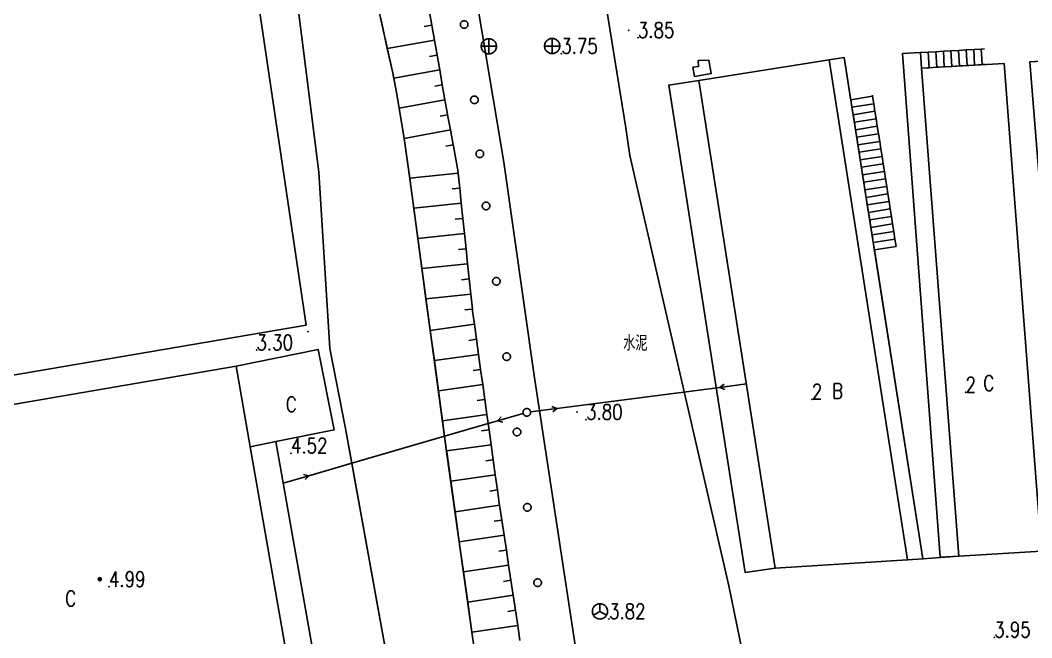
# Model space of a CAD drawing. Extents: x 500064 to 501389, y 2542464 to 2545400.
# Drawn here: x 500804.4 to 500870.9, y 2542843.4 to 2542884 of the extents above; entities that cross this region are included whole.
import ezdxf

# ---------------------------------------------------------------- set-up
doc = ezdxf.new("R2010")
doc.units = 0
doc.header["$LTSCALE"] = 0.5
doc.linetypes.add('CENTER', pattern=[50.8, 31.75, -6.35, 6.35, -6.35])
doc.layers.add('地形图', color=8, linetype='CONTINUOUS')
doc.styles.add('HZ', font='romans.shx', dxfattribs={"width": 0.8, "bigfont": 'hztxt.shx'})
doc.linetypes.add('10421', pattern='A,2,[150,AAA.SHX,S=1,R=0,X=0,Y=1],1e-11', length=2)

msp = doc.modelspace()

# ---------------------------------------------------------------- linework, layer by layer
at = {"layer": '地形图', "linetype": '10421', "flags": 128}
msp.add_lwpolyline([(500754.203, 2542974.695), (500766.756, 2542979.856), (500771.623, 2542981.856), (500781.237, 2542982.491), (500786.024, 2542983.55), (500800.67, 2542986.791), (500806.428, 2542987.484), (500807.978, 2542983.96), (500810.981, 2542970.388), (500810.231, 2542968.694), (500811.306, 2542955.454), (500814.267, 2542955.752), (500815.332, 2542919.979), (500816.974, 2542911.232), (500820.027, 2542898.551), (500822.57, 2542885.284), (500823.999, 2542874), (500824.709, 2542862.41), (500825.755, 2542857.145), (500831.565, 2542824.91), (500833.464, 2542814.092), (500834.25, 2542812.692), (500834.285, 2542812.631), (500835.498, 2542807.063), (500836.163, 2542806.226), (500836.427, 2542805.361), (500836.608, 2542804.445), (500837.116, 2542800.81), (500837.792, 2542796.37), (500838.044, 2542793.116), (500837.987, 2542791.001), (500837.869, 2542789.132), (500837.871, 2542786.994), (500838.011, 2542783.971), (500839.096, 2542779.115), (500840.223, 2542774.863), (500841.15, 2542770.816), (500841.902, 2542767.907), (500842.468, 2542765.354), (500843.041, 2542761.362), (500842.763, 2542759.962), (500843.616, 2542755.054), (500844.521, 2542748.413), (500846.324, 2542732.29), (500846.754, 2542726.443), (500847.689, 2542723.418), (500854.649, 2542700.048), (500855.09, 2542699.943), (500858.298, 2542699.182), (500850.693, 2542722.64), (500851.439, 2542724.29), (500851.909, 2542726.528), (500852.204, 2542728.454), (500852.562, 2542730.905), (500852.714, 2542732.854), (500852.624, 2542741.836), (500852.113, 2542746.665), (500851.754, 2542750.779), (500849.371, 2542753.466), (500848.798, 2542758.505), (500849.085, 2542762.204), (500848.623, 2542768.831), (500845.934, 2542785.506), (500845.042, 2542798.204), (500844.494, 2542803.044), (500843.723, 2542805.076), (500842.639, 2542806.261), (500840.726, 2542807.863), (500839.662, 2542813.715), (500839, 2542816.562), (500838.077, 2542819.972), (500834.804, 2542838.464), (500832.418, 2542855.46), (500829.995, 2542873.409), (500829.605, 2542876.218), (500829.128, 2542879.144), (500828.835, 2542880.616), (500827.521, 2542886.528), (500825.949, 2542892.949), (500824.779, 2542897.856), (500823.22, 2542905.406), (500822.712, 2542908.768), (500822.287, 2542912.716), (500821.557, 2542920.901), (500817.898, 2542920.58), (500817.649, 2542956.094), (500816.583, 2542960.45), (500816.1, 2542970.382), (500815.529, 2542978.477), (500815.494, 2542984.207), (500815.638, 2542987.326), (500815.783, 2542989.782), (500815.828, 2542990.167), (500816.047, 2542990.819), (500816.36, 2542991.191), (500816.876, 2542991.479), (500817.597, 2542991.669), (500820.79, 2542992.117), (500825.962, 2542992.799), (500831.554, 2542993.527), (500833.603, 2542993.788), (500834.268, 2542993.813), (500835.917, 2542993.668), (500837.277, 2542997.218), (500847.327, 2542998.788), (500852.507, 2542997.898), (500857.497, 2542998.421), (500866.435, 2542999.958), (500868.339, 2542999.958), (500877.436, 2543001.987), (500883.589, 2543003.61), (500883.838, 2543003.634), (500898.384, 2543004.793), (500910.656, 2543007.233), (500925.139, 2543009.502), (500943.109, 2543010.488), (500961.295, 2543011.662), (500971.348, 2543007.629), (500977.238, 2543002.479), (500975.728, 2543000.389), (500988.993, 2542994.361), (500993.388, 2542992.284), (500997.059, 2542990.332), (500998.052, 2542989.806), (501004.587, 2542986.783), (501007.126, 2542985.473), (501009.481, 2542984.17), (501011.153, 2542983.218), (501012.799, 2542982.6), (501014.711, 2542982.36), (501018.28, 2542982.212), (501036.032, 2542981.946), (501049.83, 2542981.54), (501053.699, 2542981.364), (501060.811, 2542981.03), (501068.164, 2542980.612), (501074.273, 2542979.952), (501077.348, 2542979.504), (501080.342, 2542978.964), (501082.603, 2542978.416), (501085.519, 2542977.537), (501089.257, 2542976.244), (501091.455, 2542975.57), (501093.527, 2542975.247), (501100.687, 2542976.721), (501106.438, 2542977.058), (501111.595, 2542977.501), (501115.833, 2542978.212), (501120.394, 2542979.147), (501130.098, 2542981.504), (501138.147, 2542984.689), (501145.934, 2542987.982), (501159.061, 2542995.793), (501160.733, 2542996.98), (501168.84, 2543003.851), (501173.559, 2543008.622), (501180.329, 2543015.742), (501184.08, 2543019.869), (501186.556, 2543022.802), (501190.889, 2543028.689), (501192.739, 2543030.989), (501196.244, 2543034.859)], dxfattribs=at)
at = {"layer": '地形图'}
for points in [[(500859.768, 2542822.368), (500857.555, 2542822.327), (500856.521, 2542822.334), (500856.164, 2542822.487), (500855.866, 2542822.752), (500850.936, 2542846.799), (500844.437, 2542875.108), (500844.168, 2542876.928), (500836.787, 2542922.628), (500834.017, 2542940.008), (500833.487, 2542959.598), (500838.66, 2542977.794), (500847.327, 2542998.788)], [(500839.662, 2542813.715), (500844.667, 2542815.567), (500844.835, 2542815.65), (500844.972, 2542815.789), (500838.151, 2542860.633), (500836.144, 2542874.658), (500833.337, 2542891.558), (500828.307, 2542927.088), (500826.187, 2542940.688), (500825.017, 2542954.578), (500825.964, 2542960.208), (500824.527, 2542960.245)], [(500815.332, 2542919.979), (500816.974, 2542911.232), (500820.027, 2542898.551), (500822.57, 2542885.284), (500823.999, 2542874), (500824.709, 2542862.41)], [(500834.339, 2542841.777), (500834.061, 2542843.758), (500833.783, 2542845.738), (500833.505, 2542847.719), (500833.227, 2542849.7), (500832.949, 2542851.68), (500832.666, 2542853.695), (500832.419, 2542855.461), (500832.389, 2542855.676), (500832.259, 2542856.644), (500832.122, 2542857.658), (500831.854, 2542859.64), (500831.587, 2542861.622), (500831.319, 2542863.604), (500831.038, 2542865.685), (500830.77, 2542867.668), (500830.503, 2542869.651), (500830.235, 2542871.634), (500829.995, 2542873.409), (500829.966, 2542873.617), (500829.605, 2542876.218), (500829.278, 2542878.222), (500829.128, 2542879.144), (500828.92, 2542880.19), (500828.835, 2542880.616), (500828.495, 2542882.146), (500828.06, 2542884.1)], [(500837.214, 2542843.222), (500837.065, 2542844.211), (500836.916, 2542845.2), (500836.766, 2542846.188), (500836.617, 2542847.177), (500836.468, 2542848.166), (500836.319, 2542849.155), (500836.169, 2542850.144), (500836.02, 2542851.132), (500835.871, 2542852.121), (500835.852, 2542852.247), (500835.732, 2542853.112), (500835.594, 2542854.102), (500835.457, 2542855.092), (500835.319, 2542856.083), (500835.181, 2542857.073), (500835.125, 2542857.476), (500835.044, 2542858.064), (500834.906, 2542859.054), (500834.768, 2542860.045), (500834.63, 2542861.035), (500834.493, 2542862.026), (500834.355, 2542863.016), (500834.217, 2542864.007), (500834.096, 2542864.877), (500834.084, 2542864.998), (500833.98, 2542865.992), (500833.876, 2542866.987), (500833.772, 2542867.982), (500833.669, 2542868.976), (500833.565, 2542869.971), (500833.461, 2542870.965), (500833.357, 2542871.96), (500833.253, 2542872.955), (500833.149, 2542873.949), (500833.144, 2542873.996), (500832.844, 2542875.721), (500832.828, 2542875.804), (500832.644, 2542876.787), (500832.46, 2542877.77), (500832.45, 2542877.822), (500832.285, 2542878.754), (500832.111, 2542879.739), (500831.937, 2542880.724), (500831.763, 2542881.708), (500831.588, 2542882.693), (500831.414, 2542883.678), (500831.24, 2542884.662)], [(500831.414, 2542883.678), (500830.922, 2542883.591)], [(500833.548, 2542883.466), (500833.564, 2542883.466), (500833.58, 2542883.468), (500833.595, 2542883.47), (500833.611, 2542883.474), (500833.626, 2542883.479), (500833.64, 2542883.484), (500833.655, 2542883.49), (500833.669, 2542883.498), (500833.682, 2542883.506), (500833.695, 2542883.515), (500833.707, 2542883.524), (500833.719, 2542883.535), (500833.73, 2542883.546), (500833.74, 2542883.558), (500833.75, 2542883.571), (500833.758, 2542883.584), (500833.766, 2542883.597), (500833.773, 2542883.611), (500833.779, 2542883.626), (500833.785, 2542883.641), (500833.789, 2542883.656), (500833.792, 2542883.671), (500833.794, 2542883.687), (500833.796, 2542883.702), (500833.796, 2542883.718), (500833.795, 2542883.734), (500833.794, 2542883.749), (500833.791, 2542883.765), (500833.788, 2542883.78), (500833.783, 2542883.795), (500833.778, 2542883.81), (500833.771, 2542883.824), (500833.764, 2542883.838), (500833.756, 2542883.852), (500833.747, 2542883.864), (500833.737, 2542883.877), (500833.727, 2542883.888), (500833.715, 2542883.899), (500833.704, 2542883.91), (500833.691, 2542883.919), (500833.678, 2542883.928), (500833.664, 2542883.936), (500833.65, 2542883.943), (500833.636, 2542883.949), (500833.621, 2542883.954), (500833.606, 2542883.958), (500833.591, 2542883.962), (500833.575, 2542883.964), (500833.559, 2542883.965), (500833.544, 2542883.966), (500833.528, 2542883.965), (500833.512, 2542883.963), (500833.497, 2542883.961), (500833.482, 2542883.957), (500833.467, 2542883.953), (500833.452, 2542883.947), (500833.438, 2542883.941), (500833.424, 2542883.933), (500833.41, 2542883.925), (500833.397, 2542883.916), (500833.385, 2542883.907), (500833.373, 2542883.896), (500833.362, 2542883.885), (500833.352, 2542883.873), (500833.342, 2542883.861), (500833.334, 2542883.848), (500833.326, 2542883.834), (500833.319, 2542883.82), (500833.313, 2542883.805), (500833.308, 2542883.791), (500833.303, 2542883.775), (500833.3, 2542883.76), (500833.298, 2542883.745), (500833.296, 2542883.729), (500833.296, 2542883.713), (500833.297, 2542883.698), (500833.298, 2542883.682), (500833.301, 2542883.666), (500833.305, 2542883.651), (500833.309, 2542883.636), (500833.315, 2542883.621), (500833.321, 2542883.607), (500833.328, 2542883.593), (500833.336, 2542883.58), (500833.345, 2542883.567), (500833.355, 2542883.554), (500833.365, 2542883.543), (500833.377, 2542883.532), (500833.389, 2542883.521), (500833.401, 2542883.512), (500833.414, 2542883.503), (500833.428, 2542883.495), (500833.442, 2542883.488), (500833.456, 2542883.482), (500833.471, 2542883.477), (500833.486, 2542883.473), (500833.502, 2542883.47), (500833.517, 2542883.467), (500833.533, 2542883.466), (500833.548, 2542883.466)], [(500835.17, 2542881.783), (500835.223, 2542881.786), (500835.274, 2542881.794), (500835.325, 2542881.808), (500835.374, 2542881.826), (500835.42, 2542881.85), (500835.464, 2542881.879), (500835.505, 2542881.912), (500835.542, 2542881.949), (500835.575, 2542881.989), (500835.603, 2542882.033), (500835.627, 2542882.08), (500835.646, 2542882.129), (500835.659, 2542882.179), (500835.668, 2542882.231), (500835.67, 2542882.283), (500835.668, 2542882.335), (500835.659, 2542882.387), (500835.646, 2542882.438), (500835.627, 2542882.487), (500835.603, 2542882.533), (500835.575, 2542882.577), (500835.542, 2542882.618), (500835.505, 2542882.655), (500835.464, 2542882.688), (500835.42, 2542882.716), (500835.374, 2542882.74), (500835.325, 2542882.759), (500835.274, 2542882.772), (500835.223, 2542882.78), (500835.17, 2542882.783), (500835.118, 2542882.78), (500835.066, 2542882.772), (500835.016, 2542882.759), (500834.967, 2542882.74), (500834.92, 2542882.716), (500834.876, 2542882.688), (500834.836, 2542882.655), (500834.799, 2542882.618), (500834.766, 2542882.577), (500834.737, 2542882.533), (500834.714, 2542882.487), (500834.695, 2542882.438), (500834.681, 2542882.387), (500834.673, 2542882.335), (500834.67, 2542882.283), (500834.673, 2542882.231), (500834.681, 2542882.179), (500834.695, 2542882.129), (500834.714, 2542882.08), (500834.737, 2542882.033), (500834.766, 2542881.989), (500834.799, 2542881.949), (500834.836, 2542881.912), (500834.876, 2542881.879), (500834.92, 2542881.85), (500834.967, 2542881.826), (500835.016, 2542881.808), (500835.066, 2542881.794), (500835.118, 2542881.786), (500835.17, 2542881.783)], [(500835.17, 2542881.783), (500835.17, 2542882.283), (500835.17, 2542882.783)], [(500839.331, 2542881.799), (500839.384, 2542881.802), (500839.435, 2542881.81), (500839.486, 2542881.824), (500839.535, 2542881.843), (500839.581, 2542881.866), (500839.625, 2542881.895), (500839.666, 2542881.928), (500839.703, 2542881.965), (500839.736, 2542882.005), (500839.764, 2542882.049), (500839.788, 2542882.096), (500839.807, 2542882.145), (500839.82, 2542882.195), (500839.829, 2542882.247), (500839.831, 2542882.299), (500839.829, 2542882.352), (500839.82, 2542882.403), (500839.807, 2542882.454), (500839.788, 2542882.503), (500839.764, 2542882.549), (500839.736, 2542882.593), (500839.703, 2542882.634), (500839.666, 2542882.671), (500839.625, 2542882.704), (500839.581, 2542882.732), (500839.535, 2542882.756), (500839.486, 2542882.775), (500839.435, 2542882.788), (500839.384, 2542882.797), (500839.331, 2542882.799), (500839.279, 2542882.797), (500839.227, 2542882.788), (500839.177, 2542882.775), (500839.128, 2542882.756), (500839.081, 2542882.732), (500839.037, 2542882.704), (500838.997, 2542882.671), (500838.96, 2542882.634), (500838.927, 2542882.593), (500838.898, 2542882.549), (500838.875, 2542882.503), (500838.856, 2542882.454), (500838.842, 2542882.403), (500838.834, 2542882.352), (500838.831, 2542882.299), (500838.834, 2542882.247), (500838.842, 2542882.195), (500838.856, 2542882.145), (500838.875, 2542882.096), (500838.898, 2542882.049), (500838.927, 2542882.005), (500838.96, 2542881.965), (500838.997, 2542881.928), (500839.037, 2542881.895), (500839.081, 2542881.866), (500839.128, 2542881.843), (500839.177, 2542881.824), (500839.227, 2542881.81), (500839.279, 2542881.802), (500839.331, 2542881.799)], [(500839.331, 2542881.799), (500839.331, 2542882.299), (500839.331, 2542882.799)], [(500831.588, 2542882.693), (500828.495, 2542882.146)], [(500834.67, 2542882.283), (500835.17, 2542882.283), (500835.67, 2542882.283)], [(500838.831, 2542882.299), (500839.331, 2542882.299), (500839.831, 2542882.299)], [(500863.546, 2542881.868), (500864.045, 2542881.897), (500864.545, 2542881.927), (500865.044, 2542881.956), (500865.543, 2542881.986), (500866.042, 2542882.015), (500866.541, 2542882.045), (500867.04, 2542882.074), (500867.539, 2542882.103), (500867.739, 2542882.115)], [(500867.6, 2542881.076), (500867.539, 2542882.103)], [(500831.763, 2542881.708), (500831.27, 2542881.621)], [(500857.54, 2542881.383), (500858.528, 2542881.538), (500858.949, 2542878.851), (500858.962, 2542878.772), (500859.039, 2542878.278), (500859.117, 2542877.784), (500859.194, 2542877.29), (500859.272, 2542876.796), (500859.349, 2542876.302), (500859.426, 2542875.808), (500859.504, 2542875.314), (500859.581, 2542874.82), (500859.659, 2542874.326), (500859.736, 2542873.833), (500859.814, 2542873.339), (500859.891, 2542872.845), (500859.969, 2542872.351), (500860.046, 2542871.857), (500860.123, 2542871.363), (500860.201, 2542870.869), (500860.278, 2542870.375), (500860.356, 2542869.881), (500860.433, 2542869.387), (500860.511, 2542868.893), (500863.694, 2542848.59), (500863.696, 2542848.579), (500862.698, 2542848.518)], [(500863.546, 2542881.868), (500862.368, 2542881.798), (500864.838, 2542848.688), (500866.067, 2542848.76)], [(500863.607, 2542880.841), (500863.546, 2542881.868)], [(500864.106, 2542880.87), (500864.045, 2542881.897)], [(500864.605, 2542880.9), (500864.545, 2542881.927)], [(500865.104, 2542880.929), (500865.044, 2542881.956)], [(500865.603, 2542880.959), (500865.543, 2542881.986)], [(500866.102, 2542880.988), (500866.042, 2542882.015)], [(500866.602, 2542881.017), (500866.541, 2542882.045)], [(500867.101, 2542881.047), (500867.04, 2542882.074)], [(500848.688, 2542880.288), (500848.578, 2542880.908), (500848.948, 2542880.948), (500848.928, 2542881.338), (500849.628, 2542881.378), (500849.786, 2542880.483), (500848.688, 2542880.288)], [(500867.8, 2542881.088), (500867.6, 2542881.076), (500867.101, 2542881.047), (500866.602, 2542881.017), (500866.102, 2542880.988), (500865.603, 2542880.959), (500865.104, 2542880.929), (500864.605, 2542880.9), (500864.106, 2542880.87), (500863.607, 2542880.841)], [(500831.937, 2542880.724), (500828.92, 2542880.19)], [(500832.111, 2542879.739), (500831.619, 2542879.652)], [(500834.222, 2542878.511), (500834.238, 2542878.512), (500834.253, 2542878.513), (500834.269, 2542878.516), (500834.284, 2542878.52), (500834.299, 2542878.524), (500834.314, 2542878.53), (500834.328, 2542878.536), (500834.342, 2542878.543), (500834.356, 2542878.551), (500834.368, 2542878.56), (500834.381, 2542878.57), (500834.392, 2542878.581), (500834.403, 2542878.592), (500834.414, 2542878.604), (500834.423, 2542878.616), (500834.432, 2542878.629), (500834.44, 2542878.643), (500834.447, 2542878.657), (500834.453, 2542878.671), (500834.458, 2542878.686), (500834.462, 2542878.701), (500834.466, 2542878.717), (500834.468, 2542878.732), (500834.469, 2542878.748), (500834.47, 2542878.763), (500834.469, 2542878.779), (500834.467, 2542878.795), (500834.465, 2542878.81), (500834.461, 2542878.826), (500834.457, 2542878.841), (500834.451, 2542878.855), (500834.445, 2542878.87), (500834.438, 2542878.884), (500834.429, 2542878.897), (500834.42, 2542878.91), (500834.411, 2542878.922), (500834.4, 2542878.934), (500834.389, 2542878.945), (500834.377, 2542878.955), (500834.365, 2542878.965), (500834.352, 2542878.973), (500834.338, 2542878.981), (500834.324, 2542878.988), (500834.309, 2542878.994), (500834.295, 2542879), (500834.279, 2542879.004), (500834.264, 2542879.007), (500834.249, 2542879.009), (500834.233, 2542879.011), (500834.217, 2542879.011), (500834.202, 2542879.01), (500834.186, 2542879.009), (500834.17, 2542879.006), (500834.155, 2542879.003), (500834.14, 2542878.998), (500834.125, 2542878.993), (500834.111, 2542878.986), (500834.097, 2542878.979), (500834.084, 2542878.971), (500834.071, 2542878.962), (500834.058, 2542878.952), (500834.047, 2542878.942), (500834.036, 2542878.931), (500834.025, 2542878.919), (500834.016, 2542878.906), (500834.007, 2542878.893), (500833.999, 2542878.88), (500833.992, 2542878.865), (500833.986, 2542878.851), (500833.981, 2542878.836), (500833.977, 2542878.821), (500833.974, 2542878.806), (500833.971, 2542878.79), (500833.97, 2542878.774), (500833.97, 2542878.759), (500833.97, 2542878.743), (500833.972, 2542878.727), (500833.974, 2542878.712), (500833.978, 2542878.697), (500833.983, 2542878.682), (500833.988, 2542878.667), (500833.994, 2542878.653), (500834.002, 2542878.639), (500834.01, 2542878.625), (500834.019, 2542878.612), (500834.028, 2542878.6), (500834.039, 2542878.588), (500834.05, 2542878.577), (500834.062, 2542878.567), (500834.075, 2542878.557), (500834.088, 2542878.549), (500834.101, 2542878.541), (500834.115, 2542878.534), (500834.13, 2542878.528), (500834.145, 2542878.523), (500834.16, 2542878.518), (500834.175, 2542878.515), (500834.191, 2542878.513), (500834.206, 2542878.511), (500834.222, 2542878.511)], [(500860.511, 2542868.893), (500860.433, 2542869.387), (500860.356, 2542869.881), (500860.278, 2542870.375), (500860.201, 2542870.869), (500860.123, 2542871.363), (500860.046, 2542871.857), (500859.969, 2542872.351), (500859.891, 2542872.845), (500859.814, 2542873.339), (500859.736, 2542873.833), (500859.659, 2542874.326), (500859.581, 2542874.82), (500859.504, 2542875.314), (500859.426, 2542875.808), (500859.349, 2542876.302), (500859.272, 2542876.796), (500859.194, 2542877.29), (500859.117, 2542877.784), (500859.039, 2542878.278), (500858.962, 2542878.772), (500858.949, 2542878.851)], [(500860.394, 2542878.997), (500858.962, 2542878.772)], [(500860.381, 2542879.076), (500860.394, 2542878.997), (500860.471, 2542878.503), (500860.549, 2542878.009), (500860.626, 2542877.515), (500860.704, 2542877.021), (500860.781, 2542876.527), (500860.859, 2542876.033), (500860.936, 2542875.539), (500861.014, 2542875.045), (500861.091, 2542874.551), (500861.169, 2542874.057), (500861.246, 2542873.563), (500861.324, 2542873.069), (500861.401, 2542872.575), (500861.479, 2542872.081), (500861.556, 2542871.587), (500861.633, 2542871.093), (500861.711, 2542870.599), (500861.788, 2542870.106), (500861.866, 2542869.612), (500861.943, 2542869.118)], [(500832.285, 2542878.754), (500829.278, 2542878.222)], [(500860.471, 2542878.503), (500859.039, 2542878.278)], [(500832.46, 2542877.77), (500831.969, 2542877.678)], [(500860.549, 2542878.009), (500859.117, 2542877.784)], [(500860.626, 2542877.515), (500859.194, 2542877.29)], [(500832.644, 2542876.787), (500829.605, 2542876.218)], [(500860.704, 2542877.021), (500859.272, 2542876.796)], [(500860.781, 2542876.527), (500859.349, 2542876.302)], [(500832.828, 2542875.804), (500832.337, 2542875.712)], [(500834.579, 2542874.96), (500834.595, 2542874.961), (500834.61, 2542874.963), (500834.626, 2542874.965), (500834.641, 2542874.969), (500834.656, 2542874.973), (500834.671, 2542874.979), (500834.685, 2542874.985), (500834.699, 2542874.993), (500834.712, 2542875.001), (500834.725, 2542875.01), (500834.738, 2542875.019), (500834.749, 2542875.03), (500834.76, 2542875.041), (500834.771, 2542875.053), (500834.78, 2542875.066), (500834.789, 2542875.079), (500834.797, 2542875.092), (500834.804, 2542875.106), (500834.81, 2542875.121), (500834.815, 2542875.136), (500834.819, 2542875.151), (500834.822, 2542875.166), (500834.825, 2542875.182), (500834.826, 2542875.197), (500834.826, 2542875.213), (500834.826, 2542875.229), (500834.824, 2542875.244), (500834.821, 2542875.26), (500834.818, 2542875.275), (500834.813, 2542875.29), (500834.808, 2542875.305), (500834.801, 2542875.319), (500834.794, 2542875.333), (500834.786, 2542875.346), (500834.777, 2542875.359), (500834.767, 2542875.372), (500834.757, 2542875.383), (500834.746, 2542875.394), (500834.734, 2542875.405), (500834.721, 2542875.414), (500834.708, 2542875.423), (500834.694, 2542875.431), (500834.68, 2542875.438), (500834.666, 2542875.444), (500834.651, 2542875.449), (500834.636, 2542875.453), (500834.621, 2542875.456), (500834.605, 2542875.459), (500834.589, 2542875.46), (500834.574, 2542875.46), (500834.558, 2542875.46), (500834.542, 2542875.458), (500834.527, 2542875.455), (500834.512, 2542875.452), (500834.497, 2542875.447), (500834.482, 2542875.442), (500834.467, 2542875.435), (500834.454, 2542875.428), (500834.44, 2542875.42), (500834.427, 2542875.411), (500834.415, 2542875.401), (500834.403, 2542875.391), (500834.392, 2542875.38), (500834.382, 2542875.368), (500834.372, 2542875.355), (500834.364, 2542875.342), (500834.356, 2542875.329), (500834.349, 2542875.314), (500834.343, 2542875.3), (500834.338, 2542875.285), (500834.334, 2542875.27), (500834.33, 2542875.255), (500834.328, 2542875.239), (500834.327, 2542875.223), (500834.326, 2542875.208), (500834.327, 2542875.192), (500834.329, 2542875.176), (500834.331, 2542875.161), (500834.335, 2542875.146), (500834.339, 2542875.131), (500834.345, 2542875.116), (500834.351, 2542875.102), (500834.358, 2542875.088), (500834.367, 2542875.074), (500834.376, 2542875.061), (500834.385, 2542875.049), (500834.396, 2542875.037), (500834.407, 2542875.026), (500834.419, 2542875.016), (500834.431, 2542875.007), (500834.445, 2542874.998), (500834.458, 2542874.99), (500834.472, 2542874.983), (500834.487, 2542874.977), (500834.501, 2542874.972), (500834.517, 2542874.968), (500834.532, 2542874.964), (500834.548, 2542874.962), (500834.563, 2542874.961), (500834.579, 2542874.96)], [(500860.859, 2542876.033), (500859.426, 2542875.808)], [(500860.936, 2542875.539), (500859.504, 2542875.314)], [(500861.014, 2542875.045), (500859.581, 2542874.82)], [(500861.091, 2542874.551), (500859.659, 2542874.326)], [(500833.149, 2542873.949), (500829.966, 2542873.617)], [(500861.169, 2542874.057), (500859.736, 2542873.833)], [(500861.246, 2542873.563), (500859.814, 2542873.339)], [(500833.253, 2542872.955), (500832.756, 2542872.903)], [(500861.324, 2542873.069), (500859.891, 2542872.845)], [(500861.401, 2542872.575), (500859.969, 2542872.351)], [(500833.357, 2542871.96), (500830.235, 2542871.634)], [(500834.987, 2542871.535), (500835.003, 2542871.536), (500835.019, 2542871.537), (500835.034, 2542871.54), (500835.049, 2542871.544), (500835.065, 2542871.548), (500835.079, 2542871.554), (500835.094, 2542871.56), (500835.107, 2542871.567), (500835.121, 2542871.576), (500835.134, 2542871.584), (500835.146, 2542871.594), (500835.158, 2542871.605), (500835.169, 2542871.616), (500835.179, 2542871.628), (500835.189, 2542871.64), (500835.197, 2542871.653), (500835.205, 2542871.667), (500835.212, 2542871.681), (500835.218, 2542871.696), (500835.223, 2542871.71), (500835.228, 2542871.725), (500835.231, 2542871.741), (500835.233, 2542871.756), (500835.234, 2542871.772), (500835.235, 2542871.788), (500835.234, 2542871.803), (500835.232, 2542871.819), (500835.23, 2542871.835), (500835.226, 2542871.85), (500835.222, 2542871.865), (500835.216, 2542871.88), (500835.21, 2542871.894), (500835.203, 2542871.908), (500835.194, 2542871.921), (500835.186, 2542871.934), (500835.176, 2542871.946), (500835.165, 2542871.958), (500835.154, 2542871.969), (500835.142, 2542871.979), (500835.13, 2542871.989), (500835.117, 2542871.998), (500835.103, 2542872.005), (500835.089, 2542872.012), (500835.074, 2542872.019), (500835.06, 2542872.024), (500835.044, 2542872.028), (500835.029, 2542872.031), (500835.014, 2542872.034), (500834.998, 2542872.035), (500834.982, 2542872.035), (500834.966, 2542872.035), (500834.951, 2542872.033), (500834.935, 2542872.03), (500834.92, 2542872.027), (500834.905, 2542872.022), (500834.89, 2542872.017), (500834.876, 2542872.01), (500834.862, 2542872.003), (500834.849, 2542871.995), (500834.836, 2542871.986), (500834.823, 2542871.976), (500834.812, 2542871.966), (500834.801, 2542871.954), (500834.791, 2542871.942), (500834.781, 2542871.93), (500834.772, 2542871.917), (500834.764, 2542871.903), (500834.757, 2542871.889), (500834.751, 2542871.875), (500834.746, 2542871.86), (500834.742, 2542871.845), (500834.739, 2542871.829), (500834.736, 2542871.814), (500834.735, 2542871.798), (500834.735, 2542871.783), (500834.735, 2542871.767), (500834.737, 2542871.751), (500834.74, 2542871.736), (500834.743, 2542871.721), (500834.748, 2542871.705), (500834.753, 2542871.691), (500834.76, 2542871.676), (500834.767, 2542871.662), (500834.775, 2542871.649), (500834.784, 2542871.636), (500834.794, 2542871.624), (500834.804, 2542871.612), (500834.816, 2542871.601), (500834.827, 2542871.591), (500834.84, 2542871.581), (500834.853, 2542871.573), (500834.867, 2542871.565), (500834.881, 2542871.558), (500834.895, 2542871.552), (500834.91, 2542871.547), (500834.925, 2542871.542), (500834.94, 2542871.539), (500834.956, 2542871.537), (500834.972, 2542871.536), (500834.987, 2542871.535)], [(500861.479, 2542872.081), (500860.046, 2542871.857)], [(500861.556, 2542871.587), (500860.123, 2542871.363)], [(500833.461, 2542870.965), (500832.964, 2542870.914)], [(500861.633, 2542871.093), (500860.201, 2542870.869)], [(500861.711, 2542870.599), (500860.278, 2542870.375)], [(500833.565, 2542869.971), (500830.503, 2542869.651)], [(500861.788, 2542870.106), (500860.356, 2542869.881)], [(500861.866, 2542869.612), (500860.433, 2542869.387)], [(500833.669, 2542868.976), (500833.171, 2542868.924)], [(500861.943, 2542869.118), (500860.511, 2542868.893)], [(500833.772, 2542867.982), (500830.77, 2542867.668)], [(500833.876, 2542866.987), (500833.379, 2542866.935)], [(500835.666, 2542866.581), (500835.681, 2542866.582), (500835.697, 2542866.584), (500835.712, 2542866.586), (500835.728, 2542866.59), (500835.743, 2542866.594), (500835.757, 2542866.6), (500835.772, 2542866.606), (500835.786, 2542866.614), (500835.799, 2542866.622), (500835.812, 2542866.631), (500835.824, 2542866.64), (500835.836, 2542866.651), (500835.847, 2542866.662), (500835.857, 2542866.674), (500835.867, 2542866.687), (500835.875, 2542866.7), (500835.883, 2542866.713), (500835.89, 2542866.727), (500835.896, 2542866.742), (500835.901, 2542866.757), (500835.906, 2542866.772), (500835.909, 2542866.787), (500835.911, 2542866.803), (500835.913, 2542866.818), (500835.913, 2542866.834), (500835.912, 2542866.85), (500835.911, 2542866.865), (500835.908, 2542866.881), (500835.904, 2542866.896), (500835.9, 2542866.911), (500835.894, 2542866.926), (500835.888, 2542866.94), (500835.881, 2542866.954), (500835.873, 2542866.967), (500835.864, 2542866.98), (500835.854, 2542866.993), (500835.843, 2542867.004), (500835.832, 2542867.015), (500835.82, 2542867.026), (500835.808, 2542867.035), (500835.795, 2542867.044), (500835.781, 2542867.052), (500835.767, 2542867.059), (500835.753, 2542867.065), (500835.738, 2542867.07), (500835.723, 2542867.074), (500835.707, 2542867.077), (500835.692, 2542867.08), (500835.676, 2542867.081), (500835.66, 2542867.081), (500835.645, 2542867.081), (500835.629, 2542867.079), (500835.614, 2542867.076), (500835.598, 2542867.073), (500835.583, 2542867.068), (500835.569, 2542867.063), (500835.554, 2542867.056), (500835.54, 2542867.049), (500835.527, 2542867.041), (500835.514, 2542867.032), (500835.502, 2542867.022), (500835.49, 2542867.012), (500835.479, 2542867.001), (500835.469, 2542866.989), (500835.459, 2542866.976), (500835.45, 2542866.963), (500835.443, 2542866.949), (500835.436, 2542866.935), (500835.43, 2542866.921), (500835.424, 2542866.906), (500835.42, 2542866.891), (500835.417, 2542866.876), (500835.415, 2542866.86), (500835.413, 2542866.844), (500835.413, 2542866.829), (500835.414, 2542866.813), (500835.415, 2542866.797), (500835.418, 2542866.782), (500835.421, 2542866.767), (500835.426, 2542866.752), (500835.431, 2542866.737), (500835.438, 2542866.723), (500835.445, 2542866.709), (500835.453, 2542866.695), (500835.462, 2542866.682), (500835.472, 2542866.67), (500835.482, 2542866.658), (500835.494, 2542866.647), (500835.506, 2542866.637), (500835.518, 2542866.628), (500835.531, 2542866.619), (500835.545, 2542866.611), (500835.559, 2542866.604), (500835.573, 2542866.598), (500835.588, 2542866.593), (500835.603, 2542866.589), (500835.619, 2542866.585), (500835.634, 2542866.583), (500835.65, 2542866.582), (500835.666, 2542866.581)], [(500833.98, 2542865.992), (500831.038, 2542865.685), (500831.037, 2542865.685)], [(500834.084, 2542864.998), (500833.586, 2542864.946)], [(500834.217, 2542864.007), (500831.319, 2542863.604), (500831.318, 2542863.604)], [(500834.355, 2542863.016), (500833.86, 2542862.948)], [(500824.709, 2542862.41), (500825.755, 2542857.145), (500826.165, 2542854.875), (500831.565, 2542824.91), (500833.464, 2542814.092), (500834.221, 2542812.744), (500834.285, 2542812.631)], [(500834.493, 2542862.026), (500831.587, 2542861.622)], [(500836.344, 2542861.628), (500836.359, 2542861.628), (500836.375, 2542861.63), (500836.391, 2542861.632), (500836.406, 2542861.636), (500836.421, 2542861.641), (500836.436, 2542861.646), (500836.45, 2542861.652), (500836.464, 2542861.66), (500836.477, 2542861.668), (500836.49, 2542861.677), (500836.502, 2542861.687), (500836.514, 2542861.697), (500836.525, 2542861.708), (500836.535, 2542861.72), (500836.545, 2542861.733), (500836.554, 2542861.746), (500836.561, 2542861.759), (500836.568, 2542861.773), (500836.574, 2542861.788), (500836.58, 2542861.803), (500836.584, 2542861.818), (500836.587, 2542861.833), (500836.589, 2542861.849), (500836.591, 2542861.864), (500836.591, 2542861.88), (500836.59, 2542861.896), (500836.589, 2542861.911), (500836.586, 2542861.927), (500836.583, 2542861.942), (500836.578, 2542861.957), (500836.573, 2542861.972), (500836.566, 2542861.986), (500836.559, 2542862), (500836.551, 2542862.014), (500836.542, 2542862.027), (500836.532, 2542862.039), (500836.522, 2542862.051), (500836.51, 2542862.062), (500836.498, 2542862.072), (500836.486, 2542862.081), (500836.473, 2542862.09), (500836.459, 2542862.098), (500836.445, 2542862.105), (500836.431, 2542862.111), (500836.416, 2542862.116), (500836.401, 2542862.12), (500836.385, 2542862.124), (500836.37, 2542862.126), (500836.354, 2542862.127), (500836.339, 2542862.128), (500836.323, 2542862.127), (500836.307, 2542862.125), (500836.292, 2542862.123), (500836.276, 2542862.119), (500836.261, 2542862.114), (500836.247, 2542862.109), (500836.232, 2542862.103), (500836.218, 2542862.095), (500836.205, 2542862.087), (500836.192, 2542862.078), (500836.18, 2542862.069), (500836.168, 2542862.058), (500836.157, 2542862.047), (500836.147, 2542862.035), (500836.137, 2542862.022), (500836.129, 2542862.009), (500836.121, 2542861.996), (500836.114, 2542861.982), (500836.108, 2542861.967), (500836.103, 2542861.952), (500836.098, 2542861.937), (500836.095, 2542861.922), (500836.093, 2542861.906), (500836.091, 2542861.891), (500836.091, 2542861.875), (500836.092, 2542861.859), (500836.093, 2542861.844), (500836.096, 2542861.828), (500836.1, 2542861.813), (500836.104, 2542861.798), (500836.11, 2542861.783), (500836.116, 2542861.769), (500836.123, 2542861.755), (500836.131, 2542861.741), (500836.14, 2542861.728), (500836.15, 2542861.716), (500836.161, 2542861.705), (500836.172, 2542861.694), (500836.184, 2542861.683), (500836.196, 2542861.674), (500836.209, 2542861.665), (500836.223, 2542861.657), (500836.237, 2542861.65), (500836.251, 2542861.644), (500836.266, 2542861.639), (500836.281, 2542861.635), (500836.297, 2542861.631), (500836.312, 2542861.629), (500836.328, 2542861.628), (500836.344, 2542861.628)], [(500834.63, 2542861.035), (500834.135, 2542860.966)], [(500834.768, 2542860.045), (500831.854, 2542859.64), (500831.853, 2542859.64)], [(500839.646, 2542858.469), (500850.361, 2542859.855)], [(500852.096, 2542860.08), (500850.361, 2542859.855)], [(500850.361, 2542859.855), (500850.642, 2542860.07)], [(500850.687, 2542859.719), (500850.361, 2542859.855)], [(500834.906, 2542859.054), (500834.41, 2542858.986)], [(500837.663, 2542857.963), (500837.678, 2542857.963), (500837.694, 2542857.965), (500837.71, 2542857.967), (500837.725, 2542857.971), (500837.74, 2542857.975), (500837.755, 2542857.98), (500837.769, 2542857.987), (500837.783, 2542857.994), (500837.797, 2542858.002), (500837.81, 2542858.01), (500837.822, 2542858.02), (500837.834, 2542858.03), (500837.845, 2542858.042), (500837.855, 2542858.053), (500837.865, 2542858.066), (500837.874, 2542858.079), (500837.882, 2542858.092), (500837.889, 2542858.106), (500837.895, 2542858.121), (500837.9, 2542858.135), (500837.905, 2542858.151), (500837.908, 2542858.166), (500837.911, 2542858.181), (500837.912, 2542858.197), (500837.913, 2542858.213), (500837.912, 2542858.228), (500837.911, 2542858.245), (500837.908, 2542858.26), (500837.905, 2542858.275), (500837.9, 2542858.29), (500837.895, 2542858.305), (500837.889, 2542858.319), (500837.882, 2542858.333), (500837.874, 2542858.347), (500837.865, 2542858.36), (500837.855, 2542858.372), (500837.845, 2542858.384), (500837.834, 2542858.395), (500837.822, 2542858.405), (500837.81, 2542858.415), (500837.797, 2542858.424), (500837.783, 2542858.432), (500837.769, 2542858.439), (500837.755, 2542858.445), (500837.74, 2542858.45), (500837.725, 2542858.455), (500837.71, 2542858.458), (500837.694, 2542858.461), (500837.678, 2542858.462), (500837.663, 2542858.463), (500837.647, 2542858.462), (500837.631, 2542858.461), (500837.616, 2542858.458), (500837.601, 2542858.455), (500837.585, 2542858.45), (500837.571, 2542858.445), (500837.556, 2542858.439), (500837.542, 2542858.432), (500837.529, 2542858.424), (500837.516, 2542858.415), (500837.503, 2542858.405), (500837.492, 2542858.395), (500837.48, 2542858.384), (500837.47, 2542858.372), (500837.46, 2542858.36), (500837.452, 2542858.347), (500837.444, 2542858.333), (500837.436, 2542858.319), (500837.43, 2542858.305), (500837.425, 2542858.29), (500837.42, 2542858.275), (500837.417, 2542858.26), (500837.415, 2542858.244), (500837.413, 2542858.228), (500837.413, 2542858.213), (500837.413, 2542858.197), (500837.415, 2542858.181), (500837.417, 2542858.166), (500837.42, 2542858.151), (500837.423, 2542858.143), (500837.425, 2542858.135), (500837.43, 2542858.121), (500837.436, 2542858.106), (500837.444, 2542858.092), (500837.452, 2542858.079), (500837.46, 2542858.066), (500837.47, 2542858.053), (500837.48, 2542858.042), (500837.492, 2542858.03), (500837.503, 2542858.02), (500837.516, 2542858.01), (500837.529, 2542858.002), (500837.542, 2542857.994), (500837.556, 2542857.987), (500837.571, 2542857.98), (500837.585, 2542857.975), (500837.601, 2542857.971), (500837.616, 2542857.967), (500837.631, 2542857.965), (500837.647, 2542857.963), (500837.663, 2542857.963)], [(500837.911, 2542858.245), (500839.646, 2542858.469)], [(500839.32, 2542858.605), (500839.646, 2542858.469)], [(500839.646, 2542858.469), (500839.365, 2542858.255)], [(500823.33, 2542854.052), (500826.165, 2542854.875), (500832.259, 2542856.644), (500835.125, 2542857.476), (500835.742, 2542857.655)], [(500835.044, 2542858.064), (500832.122, 2542857.658), (500832.12, 2542857.658)], [(500837.423, 2542858.143), (500835.742, 2542857.655)], [(500835.742, 2542857.655), (500835.987, 2542857.91)], [(500836.085, 2542857.571), (500835.742, 2542857.655)], [(500835.181, 2542857.073), (500834.686, 2542857.005)], [(500837.022, 2542856.674), (500837.038, 2542856.674), (500837.053, 2542856.676), (500837.069, 2542856.679), (500837.084, 2542856.682), (500837.099, 2542856.687), (500837.114, 2542856.692), (500837.128, 2542856.699), (500837.142, 2542856.706), (500837.155, 2542856.714), (500837.168, 2542856.723), (500837.181, 2542856.733), (500837.192, 2542856.743), (500837.203, 2542856.754), (500837.214, 2542856.766), (500837.223, 2542856.779), (500837.232, 2542856.792), (500837.24, 2542856.806), (500837.247, 2542856.82), (500837.253, 2542856.834), (500837.258, 2542856.849), (500837.262, 2542856.864), (500837.265, 2542856.879), (500837.268, 2542856.895), (500837.269, 2542856.911), (500837.269, 2542856.926), (500837.269, 2542856.942), (500837.267, 2542856.958), (500837.264, 2542856.973), (500837.261, 2542856.988), (500837.256, 2542857.003), (500837.251, 2542857.018), (500837.244, 2542857.033), (500837.237, 2542857.046), (500837.229, 2542857.06), (500837.22, 2542857.073), (500837.21, 2542857.085), (500837.2, 2542857.097), (500837.189, 2542857.108), (500837.177, 2542857.118), (500837.164, 2542857.128), (500837.151, 2542857.136), (500837.137, 2542857.144), (500837.123, 2542857.151), (500837.109, 2542857.157), (500837.094, 2542857.162), (500837.079, 2542857.166), (500837.064, 2542857.17), (500837.048, 2542857.172), (500837.032, 2542857.173), (500837.017, 2542857.174), (500837.001, 2542857.173), (500836.985, 2542857.171), (500836.97, 2542857.169), (500836.955, 2542857.165), (500836.94, 2542857.161), (500836.925, 2542857.155), (500836.911, 2542857.149), (500836.897, 2542857.142), (500836.883, 2542857.133), (500836.87, 2542857.124), (500836.858, 2542857.115), (500836.846, 2542857.104), (500836.835, 2542857.093), (500836.825, 2542857.081), (500836.816, 2542857.069), (500836.807, 2542857.055), (500836.799, 2542857.042), (500836.792, 2542857.028), (500836.786, 2542857.013), (500836.781, 2542856.999), (500836.777, 2542856.983), (500836.773, 2542856.968), (500836.771, 2542856.953), (500836.77, 2542856.937), (500836.769, 2542856.921), (500836.77, 2542856.905), (500836.772, 2542856.89), (500836.774, 2542856.874), (500836.778, 2542856.859), (500836.782, 2542856.844), (500836.788, 2542856.829), (500836.794, 2542856.815), (500836.801, 2542856.801), (500836.81, 2542856.788), (500836.819, 2542856.775), (500836.828, 2542856.762), (500836.839, 2542856.751), (500836.85, 2542856.74), (500836.862, 2542856.729), (500836.874, 2542856.72), (500836.888, 2542856.711), (500836.901, 2542856.703), (500836.915, 2542856.696), (500836.93, 2542856.69), (500836.944, 2542856.685), (500836.96, 2542856.681), (500836.975, 2542856.678), (500836.991, 2542856.675), (500837.006, 2542856.674), (500837.022, 2542856.674)], [(500835.319, 2542856.083), (500832.389, 2542855.676), (500832.388, 2542855.676)], [(500835.457, 2542855.092), (500834.961, 2542855.024)], [(500821.649, 2542853.564), (500823.33, 2542854.052)], [(500822.987, 2542854.136), (500823.33, 2542854.052)], [(500823.33, 2542854.052), (500823.085, 2542853.797)], [(500835.594, 2542854.102), (500832.666, 2542853.695)], [(500835.732, 2542853.112), (500835.236, 2542853.043)], [(500837.7, 2542851.72), (500837.716, 2542851.721), (500837.731, 2542851.722), (500837.747, 2542851.725), (500837.762, 2542851.728), (500837.777, 2542851.733), (500837.792, 2542851.738), (500837.806, 2542851.745), (500837.82, 2542851.752), (500837.834, 2542851.76), (500837.847, 2542851.769), (500837.859, 2542851.779), (500837.87, 2542851.789), (500837.881, 2542851.801), (500837.892, 2542851.813), (500837.901, 2542851.825), (500837.91, 2542851.838), (500837.918, 2542851.852), (500837.925, 2542851.866), (500837.931, 2542851.88), (500837.936, 2542851.895), (500837.94, 2542851.91), (500837.944, 2542851.926), (500837.946, 2542851.941), (500837.947, 2542851.957), (500837.947, 2542851.973), (500837.947, 2542851.988), (500837.945, 2542852.004), (500837.943, 2542852.019), (500837.939, 2542852.035), (500837.934, 2542852.05), (500837.929, 2542852.064), (500837.923, 2542852.079), (500837.915, 2542852.093), (500837.907, 2542852.106), (500837.898, 2542852.119), (500837.888, 2542852.131), (500837.878, 2542852.143), (500837.867, 2542852.154), (500837.855, 2542852.164), (500837.842, 2542852.174), (500837.829, 2542852.182), (500837.816, 2542852.19), (500837.802, 2542852.197), (500837.787, 2542852.203), (500837.772, 2542852.208), (500837.757, 2542852.213), (500837.742, 2542852.216), (500837.726, 2542852.218), (500837.711, 2542852.22), (500837.695, 2542852.22), (500837.679, 2542852.219), (500837.664, 2542852.218), (500837.648, 2542852.215), (500837.633, 2542852.211), (500837.618, 2542852.207), (500837.603, 2542852.201), (500837.589, 2542852.195), (500837.575, 2542852.188), (500837.561, 2542852.18), (500837.548, 2542852.171), (500837.536, 2542852.161), (500837.524, 2542852.15), (500837.513, 2542852.139), (500837.503, 2542852.127), (500837.494, 2542852.115), (500837.485, 2542852.102), (500837.477, 2542852.088), (500837.47, 2542852.074), (500837.464, 2542852.06), (500837.459, 2542852.045), (500837.455, 2542852.03), (500837.451, 2542852.014), (500837.449, 2542851.999), (500837.448, 2542851.983), (500837.447, 2542851.967), (500837.448, 2542851.952), (500837.45, 2542851.936), (500837.452, 2542851.921), (500837.456, 2542851.905), (500837.46, 2542851.89), (500837.466, 2542851.875), (500837.472, 2542851.861), (500837.48, 2542851.847), (500837.488, 2542851.834), (500837.497, 2542851.821), (500837.506, 2542851.809), (500837.517, 2542851.797), (500837.528, 2542851.786), (500837.54, 2542851.776), (500837.553, 2542851.766), (500837.566, 2542851.757), (500837.579, 2542851.75), (500837.593, 2542851.743), (500837.608, 2542851.737), (500837.623, 2542851.731), (500837.638, 2542851.727), (500837.653, 2542851.724), (500837.669, 2542851.722), (500837.684, 2542851.72), (500837.7, 2542851.72)], [(500835.871, 2542852.121), (500832.949, 2542851.68)], [(500836.02, 2542851.132), (500835.526, 2542851.058)], [(500836.169, 2542850.144), (500833.227, 2542849.7)], [(500836.319, 2542849.155), (500835.824, 2542849.08)], [(500862.698, 2542848.518), (500863.694, 2542848.59), (500866.067, 2542848.76)], [(500836.468, 2542848.166), (500833.505, 2542847.719)], [(500809.598, 2542847.144), (500809.608, 2542847.145), (500809.618, 2542847.146), (500809.629, 2542847.149), (500809.638, 2542847.153), (500809.648, 2542847.158), (500809.657, 2542847.163), (500809.665, 2542847.17), (500809.672, 2542847.177), (500809.679, 2542847.185), (500809.682, 2542847.19), (500809.684, 2542847.194), (500809.689, 2542847.204), (500809.693, 2542847.213), (500809.696, 2542847.223), (500809.697, 2542847.234), (500809.698, 2542847.244), (500809.697, 2542847.255), (500809.696, 2542847.265), (500809.693, 2542847.275), (500809.689, 2542847.285), (500809.686, 2542847.291), (500809.684, 2542847.294), (500809.679, 2542847.303), (500809.672, 2542847.311), (500809.665, 2542847.318), (500809.657, 2542847.325), (500809.648, 2542847.331), (500809.647, 2542847.331), (500809.638, 2542847.336), (500809.629, 2542847.339), (500809.618, 2542847.342), (500809.608, 2542847.344), (500809.598, 2542847.344), (500809.587, 2542847.344), (500809.577, 2542847.342), (500809.567, 2542847.339), (500809.557, 2542847.336), (500809.548, 2542847.331), (500809.539, 2542847.325), (500809.531, 2542847.318), (500809.523, 2542847.311), (500809.517, 2542847.303), (500809.514, 2542847.298), (500809.511, 2542847.294), (500809.506, 2542847.285), (500809.503, 2542847.275), (500809.5, 2542847.265), (500809.498, 2542847.255), (500809.498, 2542847.244), (500809.498, 2542847.234), (500809.5, 2542847.223), (500809.503, 2542847.213), (500809.506, 2542847.204), (500809.51, 2542847.197), (500809.511, 2542847.194), (500809.517, 2542847.185), (500809.523, 2542847.177), (500809.531, 2542847.17), (500809.539, 2542847.163), (500809.548, 2542847.158), (500809.549, 2542847.157), (500809.557, 2542847.153), (500809.567, 2542847.149), (500809.577, 2542847.146), (500809.587, 2542847.145), (500809.598, 2542847.144)], [(500809.549, 2542847.157), (500809.682, 2542847.19), (500809.684, 2542847.194), (500809.511, 2542847.194), (500809.51, 2542847.197), (500809.698, 2542847.244), (500809.498, 2542847.244), (500809.686, 2542847.291), (500809.684, 2542847.294), (500809.511, 2542847.294), (500809.514, 2542847.298), (500809.647, 2542847.331)], [(500836.617, 2542847.177), (500836.123, 2542847.103)], [(500838.378, 2542846.766), (500838.394, 2542846.767), (500838.41, 2542846.768), (500838.425, 2542846.771), (500838.44, 2542846.775), (500838.455, 2542846.779), (500838.47, 2542846.785), (500838.484, 2542846.791), (500838.498, 2542846.798), (500838.512, 2542846.806), (500838.525, 2542846.815), (500838.537, 2542846.825), (500838.549, 2542846.836), (500838.56, 2542846.847), (500838.57, 2542846.859), (500838.579, 2542846.871), (500838.588, 2542846.884), (500838.596, 2542846.898), (500838.603, 2542846.912), (500838.609, 2542846.926), (500838.614, 2542846.941), (500838.618, 2542846.956), (500838.622, 2542846.972), (500838.624, 2542846.987), (500838.625, 2542847.003), (500838.626, 2542847.019), (500838.625, 2542847.034), (500838.623, 2542847.05), (500838.621, 2542847.066), (500838.617, 2542847.081), (500838.613, 2542847.096), (500838.607, 2542847.111), (500838.601, 2542847.125), (500838.593, 2542847.139), (500838.585, 2542847.152), (500838.576, 2542847.165), (500838.567, 2542847.177), (500838.556, 2542847.189), (500838.545, 2542847.2), (500838.533, 2542847.21), (500838.52, 2542847.22), (500838.507, 2542847.229), (500838.494, 2542847.236), (500838.48, 2542847.243), (500838.465, 2542847.249), (500838.45, 2542847.255), (500838.435, 2542847.259), (500838.42, 2542847.262), (500838.404, 2542847.264), (500838.389, 2542847.266), (500838.373, 2542847.266), (500838.357, 2542847.265), (500838.342, 2542847.264), (500838.326, 2542847.261), (500838.311, 2542847.258), (500838.296, 2542847.253), (500838.281, 2542847.248), (500838.267, 2542847.241), (500838.253, 2542847.234), (500838.239, 2542847.226), (500838.227, 2542847.217), (500838.214, 2542847.207), (500838.203, 2542847.197), (500838.192, 2542847.185), (500838.181, 2542847.173), (500838.172, 2542847.161), (500838.163, 2542847.148), (500838.155, 2542847.134), (500838.148, 2542847.12), (500838.142, 2542847.106), (500838.137, 2542847.091), (500838.133, 2542847.076), (500838.13, 2542847.06), (500838.127, 2542847.045), (500838.126, 2542847.029), (500838.126, 2542847.013), (500838.126, 2542846.998), (500838.128, 2542846.982), (500838.131, 2542846.967), (500838.134, 2542846.951), (500838.139, 2542846.936), (500838.144, 2542846.922), (500838.151, 2542846.907), (500838.158, 2542846.893), (500838.166, 2542846.88), (500838.175, 2542846.867), (500838.185, 2542846.855), (500838.195, 2542846.843), (500838.206, 2542846.832), (500838.218, 2542846.822), (500838.231, 2542846.812), (500838.244, 2542846.804), (500838.257, 2542846.796), (500838.272, 2542846.789), (500838.286, 2542846.783), (500838.301, 2542846.778), (500838.316, 2542846.773), (500838.331, 2542846.77), (500838.347, 2542846.768), (500838.363, 2542846.766), (500838.378, 2542846.766)], [(500836.766, 2542846.188), (500833.783, 2542845.738)], [(500842.472, 2542844.628), (500842.524, 2542844.631), (500842.576, 2542844.639), (500842.626, 2542844.653), (500842.675, 2542844.671), (500842.722, 2542844.695), (500842.766, 2542844.724), (500842.806, 2542844.757), (500842.843, 2542844.794), (500842.876, 2542844.834), (500842.905, 2542844.878), (500842.929, 2542844.925), (500842.947, 2542844.974), (500842.961, 2542845.024), (500842.969, 2542845.076), (500842.972, 2542845.128), (500842.969, 2542845.18), (500842.961, 2542845.232), (500842.947, 2542845.283), (500842.929, 2542845.331), (500842.905, 2542845.378), (500842.876, 2542845.422), (500842.843, 2542845.463), (500842.806, 2542845.5), (500842.766, 2542845.533), (500842.722, 2542845.561), (500842.675, 2542845.585), (500842.626, 2542845.604), (500842.576, 2542845.617), (500842.524, 2542845.625), (500842.472, 2542845.628), (500842.42, 2542845.625), (500842.368, 2542845.617), (500842.317, 2542845.604), (500842.269, 2542845.585), (500842.222, 2542845.561), (500842.178, 2542845.533), (500842.137, 2542845.5), (500842.1, 2542845.463), (500842.067, 2542845.422), (500842.039, 2542845.378), (500842.015, 2542845.331), (500841.996, 2542845.283), (500841.983, 2542845.232), (500841.975, 2542845.18), (500841.972, 2542845.128), (500841.975, 2542845.076), (500841.983, 2542845.024), (500841.996, 2542844.974), (500842.015, 2542844.925), (500842.039, 2542844.878), (500842.067, 2542844.834), (500842.1, 2542844.794), (500842.137, 2542844.757), (500842.178, 2542844.724), (500842.222, 2542844.695), (500842.269, 2542844.671), (500842.317, 2542844.653), (500842.368, 2542844.639), (500842.42, 2542844.631), (500842.472, 2542844.628)], [(500842.472, 2542845.128), (500842.472, 2542845.628)], [(500836.916, 2542845.2), (500836.421, 2542845.125)], [(500842.472, 2542845.128), (500842.039, 2542844.878)], [(500842.472, 2542845.128), (500842.905, 2542844.878)], [(500837.065, 2542844.211), (500834.061, 2542843.758)]]:
    msp.add_lwpolyline(points, dxfattribs=at)
for points in [[(500791.429, 2542918.098), (500791.248, 2542908.054), (500808.339, 2542908.782), (500811.75, 2542886.599), (500790.75, 2542883.262), (500791.278, 2542858.516), (500823.161, 2542863.955), (500814.987, 2542919.102)], [(500857.54, 2542881.383), (500862.698, 2542848.518), (500863.696, 2542848.579), (500858.528, 2542881.538)], [(500863.607, 2542880.841), (500863.546, 2542881.868), (500862.368, 2542881.798), (500864.838, 2542848.688), (500866.067, 2542848.76)], [(500876.258, 2542881.598), (500870.718, 2542881.258), (500873.308, 2542849.188), (500875.238, 2542849.318), (500878.848, 2542849.528)], [(500848.968, 2542880.038), (500853.992, 2542847.98), (500862.698, 2542848.518), (500857.54, 2542881.383)], [(500866.067, 2542848.76), (500871.497, 2542849.088), (500869.038, 2542881.161), (500863.607, 2542880.841)], [(500848.968, 2542880.038), (500846.992, 2542879.728), (500852.022, 2542847.678), (500853.992, 2542847.98)], [(500821.166, 2542856.292), (500824.995, 2542857.068), (500823.945, 2542862.352), (500818.563, 2542861.26), (500819.49, 2542855.952)], [(500818.563, 2542861.26), (500804.154, 2542858.769), (500799.93, 2542858.04), (500792.937, 2542856.831), (500795.54, 2542841.704), (500795.552, 2542841.705), (500797.364, 2542831.109), (500804.579, 2542832.352), (500823.053, 2542835.536), (500819.49, 2542855.952)], [(500821.166, 2542856.292), (500819.49, 2542855.952), (500823.053, 2542835.536), (500804.579, 2542832.352), (500804.602, 2542827.317), (500811.887, 2542827.161), (500811.561, 2542830.734), (500813.917, 2542831.106), (500814.748, 2542830.832), (500815.519, 2542830.578), (500816.342, 2542830.49), (500817.179, 2542830.61), (500817.748, 2542830.864), (500818.257, 2542831.152), (500818.969, 2542831.678), (500819.449, 2542832.029), (500825.266, 2542833.138)]]:
    msp.add_lwpolyline(points, close=True, dxfattribs=at)
at = {"layer": '地形图', "ltscale": 10}
for p in [(500844.366, 2542883.341), (500839.332, 2542882.299), (500823.287, 2542863.512), (500840.962, 2542858.233), (500824.995, 2542857.068), (500842.471, 2542845.128)]:
    msp.add_point(p, dxfattribs=at)
at = {"layer": '地形图', "linetype": 'CENTER'}
for p in [(500844.966, 2542882.845, 3.85), (500839.931, 2542881.803, 3.75), (500819.897, 2542862.305, 3.3), (500866.502, 2542859.531, 2), (500856.4, 2542859.077, 2), (500841.563, 2542857.737, 3.8), (500822.162, 2542855.528, 4.52), (500810.198, 2542846.748, 4.99), (500843.071, 2542844.632, 3.82), (500868.387, 2542843.422, 3.95)]:
    msp.add_point(p, dxfattribs=at)

# ---------------------------------------------------------------- texts
at = {"layer": '地形图', "ltscale": 10, "style": 'HZ', "width": 0.8}
for s, p in [('3.85', (500844.966, 2542882.845)), ('3.75', (500839.931, 2542881.803)), ('3.30', (500819.897, 2542862.305)), ('水泥', (500843.997, 2542862.267)), ('2', (500866.502, 2542859.531)), ('C', (500867.671, 2542859.634)), ('2', (500856.4, 2542859.077)), ('B', (500857.728, 2542859.122)), ('C', (500821.823, 2542858.24)), ('3.80', (500841.563, 2542857.737)), ('4.52', (500822.162, 2542855.528)), ('4.99', (500810.198, 2542846.748)), ('C', (500807.324, 2542845.477)), ('3.82', (500843.071, 2542844.632)), ('3.95', (500868.387, 2542843.422))]:
    msp.add_text(s, height=1, dxfattribs=at).set_placement(p)

doc.saveas('drawing.dxf')
